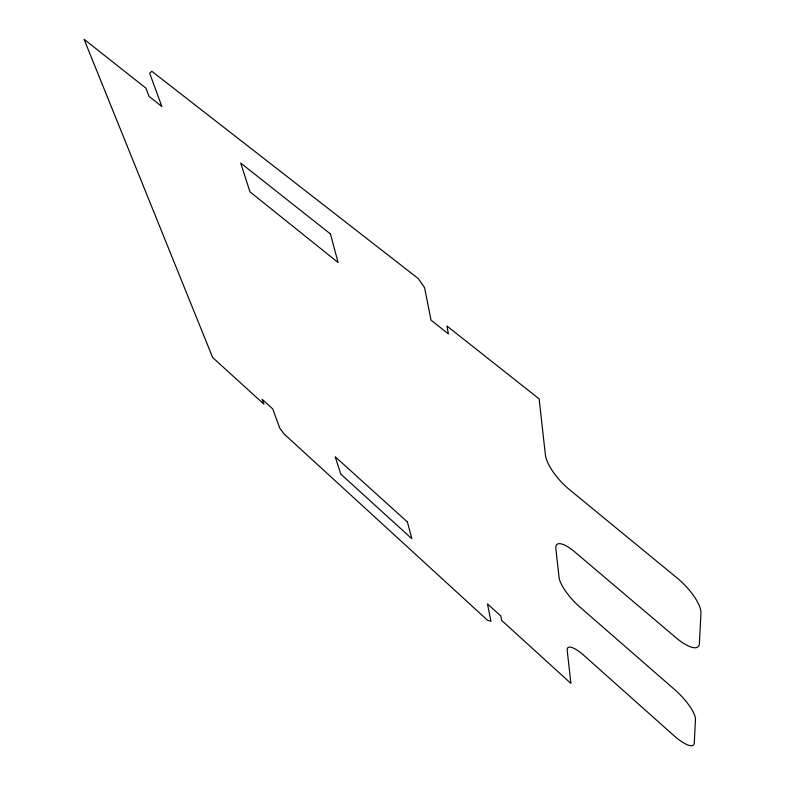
<?xml version="1.0" encoding="UTF-8"?>
<svg xmlns="http://www.w3.org/2000/svg" width="785" height="785" viewBox="0 0 785 785"><rect width="100%" height="100%" fill="white"/><g stroke="black" fill="none" stroke-linecap="round" stroke-linejoin="round"><path stroke-width="1.18" d="M695.471 719.56L694.264 742.983A27.975 7.85 46 0 1 673.618 735.378L584.236 655.701A25.738 6.957 47.3 0 0 567.221 650.441L570.901 683.421L501.684 620.444L500.869 616.068L487.485 603.92L490.939 621.308L487.554 620.287L283.984 433.86L279.784 428.149L272.738 408.946L262.102 399.28L263.927 404.167L212.656 357.528L84.044 39.25L145.951 88.175L149.003 96.339L161.887 106.564L149.69 73.299L151.79 71.268L418.287 278.587L424.597 287.742L431.034 320.143L448.421 333.929L446.95 326.03L539.138 398.878L545.389 454.888A31.537 10.941 48.4 0 0 569.066 489.29L677.151 578.025A32.548 11.078 46.2 0 1 700.956 613.085L699.386 643.612A31.478 10.274 46.1 0 1 675.816 637.577L574.777 551.933A28.751 8.92 47.7 0 0 555.849 548.548L559.067 577.436A27.897 8.341 47.6 0 0 579.801 606.972L674.649 689.573A28.809 8.39 46 0 1 695.471 719.56M330.475 233.989L240.691 163.044L249.964 191.854L338.099 262.524L330.475 233.989M407.386 521.966L335.195 456.762L340.768 474.071L411.86 538.745L407.386 521.966"/></g></svg>
